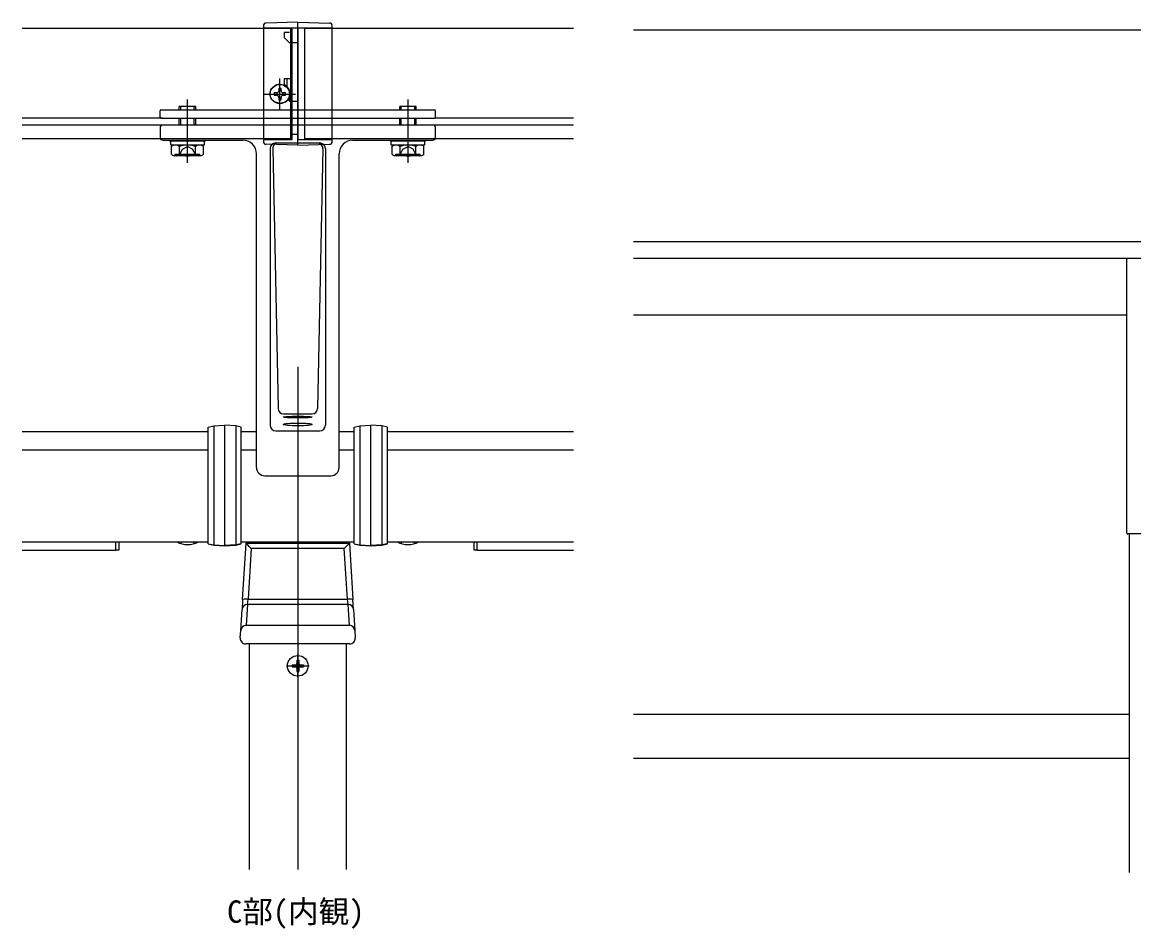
# Model space of a CAD drawing. Units: millimetres, scale not verified. Extents: x -693 to 693, y -1120 to 1121.
# Drawn here: x -462.2 to -58.8, y 331.3 to 660.3 of the extents above; entities that cross this region are included whole.
import ezdxf
from ezdxf.enums import TextEntityAlignment as Align

# ---------------------------------------------------------------- set-up
doc = ezdxf.new("R2010")
doc.units = ezdxf.units.MM
doc.header["$LTSCALE"] = 6
for name, color, linetype in [('0-1_USER1', 3, 'Continuous'), ('0-3_YKK_12', 2, 'Continuous'), ('0-4_YKK_13', 4, 'Continuous')]:
    doc.layers.add(name, color=color, linetype=linetype)
doc.styles.add('ＭＳ ゴシック', font='')
doc.styles.get('ＭＳ ゴシック').set_extended_font_data('MS Gothic')

msp = doc.modelspace()

# ---------------------------------------------------------------- linework, layer by layer
at = {"layer": '0-3_YKK_12'}
for p, q in [((-374.673, 657.956), (-462.173, 657.956)), ((-364.673, 657.956), (-374.673, 657.956)), ((-364.673, 617.956), (-364.673, 657.956)), ((-359.673, 617.956), (-359.673, 657.956)), ((-349.673, 657.956), (-359.673, 657.956)), ((-262.173, 657.956), (-349.673, 657.956)), ((-411.173, 625.456), (-462.173, 625.456)), ((-262.173, 625.456), (-312.173, 625.456)), ((-411.173, 622.956), (-462.173, 622.956)), ((-262.173, 622.956), (-313.173, 622.956)), ((-374.673, 617.956), (-462.173, 617.956)), ((-364.673, 617.956), (-374.673, 617.956)), ((-349.673, 617.956), (-359.673, 617.956)), ((-262.173, 617.956), (-349.673, 617.956)), ((-22.792, 580.538), (-240.292, 580.538)), ((-20.292, 574.538), (-240.292, 574.538)), ((-362.173, 535.148), (-362.173, 352.77)), ((-462.173, 511.674), (-394.673, 511.674)), ((-382.673, 511.674), (-377.173, 511.674)), ((-347.173, 511.674), (-341.673, 511.674)), ((-329.673, 511.674), (-262.173, 511.674)), ((-394.673, 505.009), (-462.173, 505.009)), ((-377.173, 505.009), (-382.673, 505.009)), ((-341.673, 505.009), (-347.173, 505.009)), ((-262.173, 505.009), (-329.673, 505.009)), ((-60.292, 351.658), (-60.292, 474.538)), ((-462.173, 471.674), (-394.673, 471.674)), ((-462.173, 468.674), (-428.173, 468.674)), ((-382.673, 471.674), (-341.673, 471.674)), ((-379.673, 471.674), (-344.673, 471.674)), ((-379.673, 471.174), (-379.673, 471.674)), ((-378.173, 471.674), (-378.173, 471.174)), ((-375.673, 471.674), (-375.673, 471.174)), ((-375.173, 471.674), (-375.173, 471.174)), ((-349.173, 471.674), (-349.173, 471.174)), ((-348.673, 471.674), (-348.673, 471.174)), ((-346.173, 471.674), (-346.173, 471.174)), ((-344.673, 471.674), (-344.673, 471.174)), ((-329.673, 471.674), (-262.173, 471.674)), ((-297.173, 468.674), (-262.173, 468.674)), ((-379.673, 352.77), (-379.673, 434.674)), ((-344.673, 434.674), (-344.673, 352.77))]:
    msp.add_line(p, q, dxfattribs=at)
msp.add_lwpolyline([(-240.292, 657.538), (-2.792, 657.538), (7.208, 657.538)], dxfattribs=at)
at = {"layer": '0-4_YKK_13'}
for p, q in [((-374.673, 658.955), (-374.673, 616.958)), ((-374.673, 658.256), (-349.673, 658.256)), ((-362.173, 660.256), (-373.699, 659.954)), ((-364.173, 656.756), (-364.173, 658.256)), ((-362.173, 658.256), (-362.173, 617.656)), ((-349.673, 616.958), (-349.673, 658.955)), ((-365.173, 656.556), (-367.173, 656.556)), ((-364.173, 617.656), (-364.173, 656.756)), ((-362.173, 652.756), (-365.173, 652.756)), ((-371.896, 635.991), (-370.433, 637.352)), ((-370.433, 637.352), (-370.353, 637.392)), ((-370.353, 637.392), (-370.271, 637.431)), ((-370.105, 637.503), (-370.02, 637.537)), ((-369.847, 637.598), (-369.759, 637.626)), ((-369.402, 637.717), (-369.312, 637.734)), ((-369.312, 637.734), (-369.221, 637.75)), ((-369.221, 637.75), (-369.13, 637.764)), ((-368.947, 637.785), (-368.855, 637.792)), ((-368.673, 628.501), (-368.673, 639.801)), ((-368.673, 637.801), (-366.731, 637.366)), ((-366.173, 639.656), (-366.173, 636.936)), ((-374.323, 634.151), (-363.023, 634.151)), ((-369.903, 634.594), (-370.723, 634.594)), ((-368.673, 636.385), (-368.673, 636.418)), ((-368.673, 636.385), (-368.673, 636.418)), ((-367.443, 633.774), (-366.623, 633.774)), ((-405.18, 628.456), (-405.18, 629.72)), ((-399.18, 629.72), (-405.18, 629.72)), ((-404.64, 628.456), (-404.64, 629.72)), ((-402.18, 609.22), (-402.18, 632.22)), ((-399.72, 628.456), (-399.72, 629.72)), ((-399.18, 628.456), (-399.18, 629.72)), ((-371.904, 632.593), (-370.63, 631.313)), ((-368.673, 630.751), (-370.63, 631.313)), ((-368.764, 630.754), (-368.855, 630.759)), ((-368.673, 630.751), (-368.764, 630.754)), ((-366.719, 631.211), (-368.673, 630.751)), ((-365.696, 632.179), (-365.173, 631.656)), ((-365.333, 632.816), (-364.173, 631.656)), ((-365.173, 631.656), (-365.173, 633.252)), ((-365.173, 631.656), (-362.173, 631.656)), ((-325.172, 628.456), (-325.172, 629.72)), ((-319.172, 629.72), (-325.172, 629.72)), ((-324.632, 628.456), (-324.632, 629.72)), ((-322.172, 609.22), (-322.172, 632.22)), ((-319.712, 628.456), (-319.712, 629.72)), ((-319.172, 628.456), (-319.172, 629.72)), ((-412.173, 625.756), (-412.173, 628.156)), ((-411.873, 628.456), (-312.473, 628.456)), ((-411.873, 625.456), (-312.473, 625.456)), ((-405.18, 623.066), (-405.18, 625.456)), ((-404.64, 623.066), (-404.64, 625.456)), ((-399.72, 623.066), (-399.72, 625.456)), ((-399.18, 623.066), (-399.18, 625.456)), ((-325.172, 623.066), (-325.172, 625.456)), ((-324.632, 623.066), (-324.632, 625.456)), ((-319.712, 623.066), (-319.712, 625.456)), ((-319.172, 623.066), (-319.172, 625.456)), ((-312.173, 625.756), (-312.173, 628.156)), ((-412.173, 621.956), (-412.173, 618.456)), ((-313.173, 622.956), (-411.173, 622.956)), ((-404.64, 623.066), (-404.652, 622.956)), ((-399.72, 623.066), (-399.708, 622.956)), ((-399.198, 622.956), (-399.18, 623.066)), ((-324.632, 623.066), (-324.644, 622.956)), ((-319.712, 623.066), (-319.7, 622.956)), ((-319.19, 622.956), (-319.172, 623.066)), ((-312.173, 618.456), (-312.173, 621.956)), ((-411.173, 617.456), (-382.173, 617.456)), ((-408.68, 617.242), (-408.68, 617.456)), ((-408.237, 617.242), (-396.055, 617.242)), ((-408.237, 615.72), (-408.237, 617.242)), ((-396.055, 615.72), (-396.055, 617.242)), ((-374.673, 617.656), (-364.173, 617.656)), ((-364.173, 619.656), (-362.173, 619.656)), ((-362.173, 617.656), (-349.673, 617.656)), ((-342.173, 617.456), (-313.173, 617.456)), ((-328.672, 617.242), (-328.672, 617.456)), ((-328.229, 617.242), (-316.047, 617.242)), ((-328.229, 615.72), (-328.229, 617.242)), ((-316.047, 615.72), (-316.047, 617.242)), ((-408.237, 615.72), (-396.055, 615.72)), ((-407.953, 615.22), (-407.087, 615.72)), ((-407.953, 612.22), (-407.953, 615.22)), ((-407.087, 615.72), (-397.273, 615.72)), ((-405.067, 612.235), (-405.067, 615.205)), ((-399.293, 612.235), (-399.293, 615.205)), ((-396.406, 615.22), (-397.273, 615.72)), ((-396.406, 612.22), (-396.406, 615.22)), ((-362.173, 615.656), (-373.699, 615.958)), ((-372.173, 614.456), (-372.173, 513.964)), ((-371.275, 614.415), (-369.341, 520.081)), ((-370.173, 616.456), (-354.173, 616.456)), ((-362.173, 615.656), (-350.647, 615.958)), ((-353.07, 614.415), (-355.004, 520.081)), ((-352.173, 614.456), (-352.173, 513.964)), ((-328.229, 615.72), (-316.047, 615.72)), ((-327.946, 615.22), (-327.079, 615.72)), ((-327.946, 612.22), (-327.946, 615.22)), ((-327.079, 615.72), (-317.265, 615.72)), ((-325.059, 612.235), (-325.059, 615.205)), ((-319.285, 612.235), (-319.285, 615.205)), ((-316.399, 615.22), (-317.265, 615.72)), ((-316.399, 612.22), (-316.399, 615.22)), ((-407.953, 612.22), (-407.087, 611.72)), ((-397.273, 611.72), (-407.087, 611.72)), ((-406.612, 612.32), (-397.748, 612.32)), ((-406.612, 611.72), (-406.612, 612.32)), ((-397.748, 611.72), (-397.748, 612.32)), ((-396.406, 612.22), (-397.273, 611.72)), ((-377.173, 498.674), (-377.173, 612.456)), ((-347.173, 498.674), (-347.173, 612.456)), ((-327.946, 612.22), (-327.079, 611.72)), ((-317.265, 611.72), (-327.079, 611.72)), ((-326.604, 612.32), (-317.74, 612.32)), ((-326.604, 611.72), (-326.604, 612.32)), ((-317.74, 611.72), (-317.74, 612.32)), ((-316.399, 612.22), (-317.265, 611.72)), ((-61.292, 474.838), (-61.292, 574.238)), ((-20.592, 574.538), (-60.992, 574.538)), ((-240.292, 554.038), (-61.292, 554.038)), ((-367.342, 518.107), (-357.004, 518.107)), ((-394.673, 513.307), (-392.676, 513.729)), ((-394.673, 507.287), (-394.673, 513.307)), ((-392.676, 513.729), (-388.673, 513.974)), ((-392.676, 513.729), (-392.676, 507.707)), ((-388.673, 507.95), (-388.673, 513.974)), ((-384.669, 513.729), (-388.673, 513.974)), ((-384.669, 513.729), (-384.669, 507.707)), ((-382.673, 513.307), (-384.669, 513.729)), ((-382.673, 507.287), (-382.673, 513.307)), ((-341.673, 513.307), (-339.676, 513.729)), ((-341.673, 507.287), (-341.673, 513.307)), ((-339.676, 513.729), (-335.673, 513.974)), ((-339.676, 513.729), (-339.676, 507.707)), ((-335.673, 507.95), (-335.673, 513.974)), ((-331.669, 513.729), (-335.673, 513.974)), ((-331.669, 513.729), (-331.669, 507.707)), ((-329.673, 513.307), (-331.669, 513.729)), ((-329.673, 507.287), (-329.673, 513.307)), ((-370.173, 511.964), (-354.173, 511.964)), ((-394.673, 503.974), (-394.673, 507.287)), ((-392.676, 507.707), (-392.676, 503.974)), ((-388.673, 503.974), (-388.673, 507.95)), ((-384.669, 507.707), (-384.669, 503.974)), ((-341.673, 503.974), (-341.673, 507.287)), ((-339.676, 507.707), (-339.676, 503.974)), ((-335.673, 503.974), (-335.673, 507.95)), ((-331.669, 507.707), (-331.669, 503.974)), ((-394.673, 472.974), (-394.673, 503.974)), ((-392.676, 503.974), (-392.676, 472.974)), ((-388.673, 472.974), (-388.673, 503.974)), ((-384.669, 503.974), (-384.669, 472.974)), ((-341.673, 472.974), (-341.673, 503.974)), ((-339.676, 503.974), (-339.676, 472.974)), ((-335.673, 472.974), (-335.673, 503.974)), ((-331.669, 503.974), (-331.669, 472.974)), ((-374.173, 495.674), (-350.173, 495.674)), ((-394.673, 470.954), (-394.673, 472.974)), ((-392.676, 472.974), (-392.676, 470.588)), ((-382.673, 470.954), (-382.673, 472.974)), ((-341.673, 470.954), (-341.673, 472.974)), ((-339.676, 472.974), (-339.676, 470.588)), ((-329.673, 470.954), (-329.673, 472.974)), ((-20.592, 474.538), (-60.992, 474.538)), ((-404.673, 471.063), (-404.375, 471.674)), ((-399.673, 471.063), (-399.971, 471.674)), ((-394.673, 470.954), (-392.676, 470.588)), ((-394.673, 470.909), (-394.673, 470.954)), ((-394.673, 470.909), (-392.676, 470.487)), ((-392.676, 470.588), (-388.673, 470.376)), ((-392.676, 470.588), (-392.676, 470.487)), ((-392.676, 470.487), (-388.673, 470.242)), ((-388.673, 470.242), (-384.669, 470.487)), ((-388.673, 470.376), (-388.673, 470.242)), ((-382.673, 470.954), (-384.669, 470.588)), ((-384.669, 470.487), (-382.673, 470.909)), ((-384.669, 470.588), (-384.669, 470.487)), ((-382.673, 470.909), (-382.673, 470.954)), ((-382.187, 450.797), (-380.94, 471.174)), ((-380.94, 471.174), (-380.936, 471.174)), ((-380.936, 471.174), (-343.409, 471.174)), ((-379.059, 469.314), (-380.19, 450.815)), ((-345.287, 469.314), (-379.059, 469.314)), ((-376.873, 471.674), (-375.173, 471.674)), ((-349.173, 471.674), (-347.473, 471.674)), ((-344.155, 450.815), (-345.287, 469.314)), ((-341.673, 470.954), (-339.676, 470.588)), ((-341.673, 470.909), (-341.673, 470.954)), ((-341.673, 470.909), (-339.676, 470.487)), ((-339.676, 470.588), (-335.673, 470.376)), ((-339.676, 470.588), (-339.676, 470.487)), ((-339.676, 470.487), (-335.673, 470.242)), ((-335.673, 470.242), (-331.669, 470.487)), ((-335.673, 470.376), (-335.673, 470.242)), ((-329.673, 470.954), (-331.669, 470.588)), ((-331.669, 470.487), (-329.673, 470.909)), ((-331.669, 470.588), (-331.669, 470.487)), ((-329.673, 470.909), (-329.673, 470.954)), ((-324.673, 471.063), (-324.375, 471.674)), ((-319.673, 471.063), (-319.971, 471.674)), ((-382.187, 450.797), (-382.412, 447.106)), ((-380.416, 448.969), (-380.88, 441.384)), ((-343.929, 448.969), (-380.416, 448.969)), ((-343.929, 448.969), (-344.155, 450.815)), ((-343.465, 441.384), (-343.929, 448.969)), ((-341.933, 447.106), (-342.159, 450.797)), ((-382.876, 439.521), (-382.412, 447.106)), ((-341.933, 447.106), (-341.469, 439.521)), ((-380.88, 441.384), (-343.465, 441.384)), ((-383.043, 436.796), (-382.876, 439.521)), ((-341.469, 439.521), (-341.302, 436.796)), ((-343.299, 434.674), (-381.047, 434.674)), ((-362.523, 428.724), (-361.823, 428.724)), ((-362.523, 428.724), (-362.523, 427.524)), ((-362.173, 422.524), (-362.173, 430.824)), ((-361.823, 428.724), (-361.823, 427.524)), ((-366.323, 426.674), (-358.023, 426.674)), ((-364.223, 427.024), (-364.223, 426.324)), ((-364.223, 427.024), (-363.023, 427.024)), ((-364.223, 426.324), (-363.023, 426.324)), ((-362.523, 425.824), (-362.523, 424.624)), ((-362.523, 424.624), (-361.823, 424.624)), ((-361.823, 425.824), (-361.823, 424.624)), ((-361.323, 427.024), (-360.123, 427.024)), ((-361.323, 426.324), (-360.123, 426.324)), ((-360.123, 427.024), (-360.123, 426.324)), ((-60.292, 409.038), (-240.292, 409.038)), ((-60.292, 393.038), (-240.292, 393.038))]:
    msp.add_line(p, q, dxfattribs=at)
for points in [[(-362.173, 615.656), (-362.173, 660.256), (-350.647, 659.954)], [(-367.173, 656.556), (-367.173, 654.756), (-365.173, 652.756)], [(-370.271, 637.431), (-370.189, 637.468), (-370.105, 637.503)], [(-370.02, 637.537), (-369.934, 637.568), (-369.847, 637.598)], [(-369.759, 637.626), (-369.671, 637.652), (-369.582, 637.675)], [(-369.582, 637.675), (-369.492, 637.697), (-369.402, 637.717)], [(-369.13, 637.764), (-369.038, 637.775), (-368.947, 637.785)], [(-368.855, 637.792), (-368.764, 637.797), (-368.673, 637.801)], [(-364.173, 639.656), (-367.173, 639.656), (-367.173, 637.465)], [(-370.723, 634.594), (-370.723, 633.774), (-369.903, 633.774)], [(-368.263, 635.414), (-368.263, 636.234), (-369.083, 636.234), (-369.083, 635.414)], [(-366.623, 633.774), (-366.623, 634.594), (-367.443, 634.594)], [(-369.083, 632.954), (-369.083, 632.134), (-368.263, 632.134), (-368.263, 632.954)], [(-405.162, 622.956), (-405.18, 623.066), (-399.18, 623.066)], [(-325.154, 622.956), (-325.172, 623.066), (-319.172, 623.066)], [(-408.68, 617.242), (-395.68, 617.242), (-395.68, 617.456)], [(-328.672, 617.242), (-315.672, 617.242), (-315.672, 617.456)], [(-405.28, 611.72), (-404.034, 614.22), (-402.18, 615.205)], [(-399.08, 611.72), (-400.326, 614.22), (-402.18, 615.205)], [(-325.272, 611.72), (-324.026, 614.22), (-322.172, 615.205)], [(-319.072, 611.72), (-320.318, 614.22), (-322.172, 615.205)], [(-382.673, 472.974), (-382.673, 503.974), (-382.673, 507.287)], [(-329.673, 472.974), (-329.673, 503.974), (-329.673, 507.287)], [(-384.669, 472.974), (-384.669, 470.588), (-388.673, 470.376), (-388.673, 472.974)], [(-331.669, 472.974), (-331.669, 470.588), (-335.673, 470.376), (-335.673, 472.974)], [(-427.173, 471.674), (-427.173, 468.674), (-428.173, 468.674), (-428.173, 471.674)], [(-343.409, 471.174), (-343.405, 471.174), (-342.159, 450.797)], [(-297.173, 471.674), (-297.173, 468.674), (-298.173, 468.674), (-298.173, 471.674)], [(-380.416, 448.969), (-380.19, 450.815), (-344.155, 450.815)]]:
    msp.add_lwpolyline(points, dxfattribs=at)
for centre, radius in [((-368.673, 634.184), 3.5), ((-362.173, 426.674), 3.75)]:
    msp.add_circle(centre, radius, dxfattribs=at)
for centre, radius, start, end in [((-373.673, 658.955), 1, 91.5, 180), ((-350.673, 658.955), 1, 0, 88.5), ((-369.903, 635.414), 0.82, 270, 0), ((-369.903, 632.954), 0.82, 0, 90), ((-367.443, 635.414), 0.82, 180, 270), ((-367.443, 632.954), 0.82, 90, 180), ((-411.873, 628.156), 0.3, 90, 180), ((-411.873, 625.756), 0.3, 180, 270), ((-312.473, 628.156), 0.3, 0, 90), ((-312.473, 625.756), 0.3, 270, 0), ((-411.173, 621.956), 1, 90, 180), ((-313.173, 621.956), 1, 0, 90), ((-411.173, 618.456), 1, 180, 270), ((-382.173, 612.456), 5, 0, 90), ((-342.173, 612.456), 5, 90, 180), ((-313.173, 618.456), 1, 270, 0), ((-406.525, 613.054), 2.598, 55.86369, 115.45615), ((-402.18, 606.098), 9.553, 72.41205, 107.58795), ((-397.835, 613.054), 2.598, 64.54385, 124.13631), ((-373.673, 616.958), 1, 180, 268.5), ((-370.173, 614.456), 2, 90, 180), ((-369.276, 614.456), 2, 90, 181.17458), ((-355.07, 614.456), 2, 358.82542, 90), ((-354.173, 614.456), 2, 0, 90), ((-350.673, 616.958), 1, 271.5, 0), ((-326.517, 613.054), 2.598, 55.86369, 115.45615), ((-322.172, 606.098), 9.553, 72.41205, 107.58795), ((-317.827, 613.054), 2.598, 64.54385, 124.13631), ((-406.525, 614.385), 2.598, 244.54385, 304.13631), ((-402.18, 621.342), 9.553, 252.41205, 287.58795), ((-397.835, 614.385), 2.598, 235.86369, 295.45615), ((-326.517, 614.385), 2.598, 244.54385, 304.13631), ((-322.172, 621.342), 9.553, 252.41205, 287.58795), ((-317.827, 614.385), 2.598, 235.86369, 295.45615), ((-60.992, 574.238), 0.3, 90, 180), ((-367.342, 520.107), 2, 181.17458, 270), ((-357.004, 520.107), 2, 270, 358.82542), ((-370.173, 513.964), 2, 180, 270), ((-354.173, 513.964), 2, 270, 0), ((-374.173, 498.674), 3, 180, 270), ((-350.173, 498.674), 3, 270, 0), ((-60.992, 474.838), 0.3, 180, 270), ((-402.173, 478.907), 8.232, 241.46539, 298.53461), ((-322.173, 478.907), 8.232, 241.46539, 298.53461), ((-380.425, 446.978), 1.992, 89.74287, 176.30144), ((-381.126, 443.614), 7.261, 82.59895, 98.40075), ((-343.22, 443.614), 7.261, 81.59925, 97.40105), ((-343.92, 446.978), 1.992, 3.69856, 90.25713), ((-380.889, 439.393), 1.992, 89.74287, 176.30144), ((-343.456, 439.393), 1.992, 3.69856, 90.25713), ((-381.047, 436.674), 2, 176.5, 270), ((-343.299, 436.674), 2, 270, 3.5), ((-363.023, 427.524), 0.5, 270, 0), ((-363.023, 425.824), 0.5, 0, 90), ((-361.323, 427.524), 0.5, 180, 270), ((-361.323, 425.824), 0.5, 90, 180)]:
    msp.add_arc(centre, radius, start, end, dxfattribs=at)
for centre, major_axis, ratio, start_param, end_param in [((-368.673, 634.284), (-3.65, 0), 0.996924, 3.1415927, 4.1515814), ((-368.673, 634.284), (-3.65, 0), 0.996924, 3.1415927, 4.1515814), ((-368.673, 634.284), (-3.65, 0), 0.996924, 5.7949102, 6.2831853), ((-368.673, 634.284), (-3.65, 0), 0.996924, 5.7949102, 6.2831853), ((-368.673, 634.284), (-3.65, 0), 0.996924, 6.2831853, 6.7667546), ((-368.673, 634.284), (-3.65, 0), 0.996924, 2.1355988, 3.1415927), ((-368.673, 634.284), (-3.65, 0), 0.996924, 2.1355988, 3.1415927), ((-379.059, 469.174), (-1.88, 1.999), 0.034856, 4.7494248, 6.250408), ((-345.287, 469.174), (1.88, 1.999), 0.034856, 0.0327773, 1.5337605)]:
    msp.add_ellipse(centre, major_axis=major_axis, ratio=ratio, start_param=start_param, end_param=end_param, dxfattribs=at)
for centre, ratio in [((-362.173, 516.946), 0.060908), ((-362.173, 514.286), 0.097171)]:
    msp.add_ellipse(centre, major_axis=(5.25, 0), ratio=ratio, dxfattribs=at)

# ---------------------------------------------------------------- texts
at = {"layer": '0-1_USER1', "style": 'ＭＳ ゴシック'}
msp.add_text('C部(内観)', height=8.132, dxfattribs=at).set_placement((-387.844, 330.984), align=Align.BOTTOM_LEFT)

doc.saveas('drawing.dxf')
